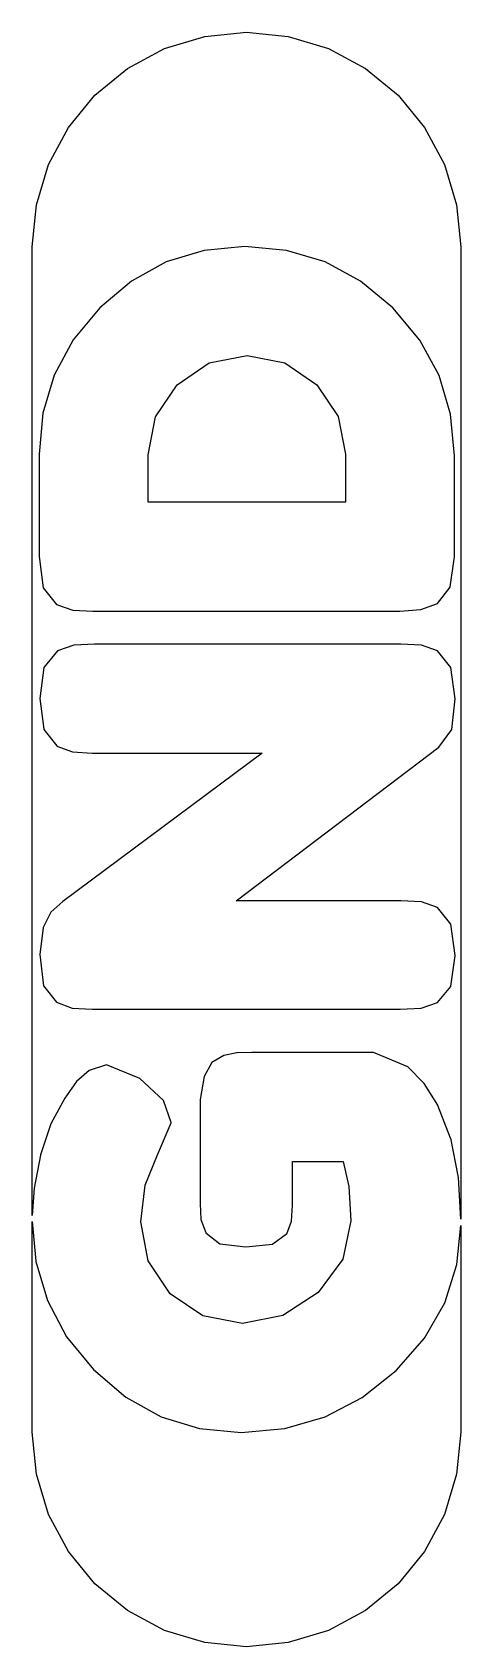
# Model space of a CAD drawing. Header units: metres. Extents: x 89 to 153, y -105 to 4.
# Drawn here: x 139.23 to 140.77, y -94.42 to -88.58 of the extents above; entities that cross this region are included whole.
import ezdxf

# ---------------------------------------------------------------- set-up
doc = ezdxf.new("R2010")
doc.units = ezdxf.units.M

msp = doc.modelspace()

# ---------------------------------------------------------------- linework, layer by layer
for points in [[(139.2256, -92.8584), (139.2256, -89.3593), (139.2405, -89.2082), (139.2846, -89.0629), (139.3561, -88.9291), (139.4524, -88.8117), (139.5698, -88.7154), (139.7037, -88.6439), (139.8489, -88.5998), (140, -88.5849), (140.1511, -88.5998), (140.2963, -88.6439), (140.4302, -88.7154), (140.5476, -88.8117), (140.6439, -88.9291), (140.7154, -89.0629), (140.7595, -89.2082), (140.7744, -89.3593), (140.7744, -92.8706), (140.7659, -92.7206), (140.7659, -92.7206), (140.7659, -92.7206), (140.7659, -92.7206), (140.7659, -92.7206), (140.7659, -92.7206), (140.7659, -92.7206), (140.7659, -92.7206), (140.738, -92.5789), (140.738, -92.5789), (140.738, -92.5789), (140.738, -92.5789), (140.738, -92.5789), (140.738, -92.5789), (140.738, -92.5789), (140.738, -92.5789), (140.738, -92.5789), (140.738, -92.5789), (140.738, -92.5789), (140.738, -92.5789), (140.738, -92.5789), (140.7379, -92.5789), (140.6915, -92.4601), (140.6914, -92.4601), (140.6914, -92.4601), (140.6914, -92.4601), (140.6914, -92.4601), (140.6914, -92.4601), (140.6914, -92.4601), (140.6914, -92.4601), (140.6914, -92.4601), (140.6914, -92.4601), (140.6914, -92.4601), (140.6914, -92.46), (140.6914, -92.46), (140.6914, -92.46), (140.6418, -92.3812), (140.6418, -92.3812), (140.6418, -92.3812), (140.6418, -92.3812), (140.6418, -92.3812), (140.6418, -92.3811), (140.6418, -92.3811), (140.6418, -92.3811), (140.6417, -92.3811), (140.6417, -92.3811), (140.6417, -92.3811), (140.6417, -92.3811), (140.6417, -92.3811), (140.6417, -92.3811), (140.583, -92.3205), (140.583, -92.3205), (140.583, -92.3205), (140.583, -92.3204), (140.583, -92.3204), (140.5829, -92.3204), (140.5829, -92.3204), (140.5829, -92.3204), (140.5829, -92.3204), (140.5829, -92.3204), (140.5829, -92.3204), (140.5829, -92.3204), (140.5829, -92.3204), (140.5829, -92.3204), (140.5829, -92.3204), (140.5829, -92.3204), (140.5829, -92.3204), (140.5829, -92.3204), (140.5829, -92.3204), (140.5829, -92.3204), (140.5828, -92.3204), (140.5828, -92.3204), (140.5828, -92.3204), (140.5828, -92.3204), (140.5828, -92.3204), (140.5828, -92.3204), (140.4594, -92.2689), (140.4594, -92.2688), (140.4594, -92.2688), (140.4594, -92.2688), (140.4594, -92.2688), (140.4594, -92.2688), (140.4594, -92.2688), (140.4594, -92.2688), (140.4594, -92.2688), (140.4593, -92.2688), (140.4593, -92.2688), (140.4593, -92.2688), (140.4593, -92.2688), (140.4593, -92.2688), (140.4593, -92.2688), (140.4593, -92.2688), (140.4593, -92.2688), (140.4593, -92.2688), (140.4593, -92.2688), (140.4593, -92.2688), (140.4593, -92.2688), (140.4593, -92.2688), (140.4593, -92.2688), (140.4592, -92.2688), (140.4592, -92.2688), (140.4592, -92.2688), (140.0193, -92.2688), (140.0193, -92.2688), (140.0193, -92.2688), (140.0193, -92.2688), (140.0193, -92.2688), (140.0193, -92.2688), (140.0193, -92.2688), (139.9657, -92.2699), (139.9656, -92.2699), (139.9656, -92.2699), (139.9656, -92.2699), (139.9656, -92.2699), (139.9656, -92.2699), (139.9656, -92.2699), (139.9656, -92.2699), (139.9656, -92.2699), (139.9656, -92.2699), (139.9656, -92.2699), (139.9656, -92.2699), (139.9656, -92.2699), (139.9656, -92.2699), (139.9184, -92.2796), (139.9183, -92.2796), (139.9183, -92.2796), (139.9183, -92.2796), (139.9183, -92.2796), (139.9183, -92.2796), (139.9183, -92.2796), (139.9183, -92.2796), (139.9183, -92.2796), (139.9183, -92.2796), (139.9183, -92.2796), (139.9183, -92.2796), (139.9182, -92.2796), (139.9182, -92.2796), (139.9182, -92.2796), (139.9182, -92.2796), (139.9182, -92.2796), (139.9182, -92.2796), (139.9182, -92.2796), (139.9182, -92.2796), (139.8753, -92.3054), (139.8753, -92.3054), (139.8753, -92.3054), (139.8753, -92.3054), (139.8753, -92.3054), (139.8752, -92.3054), (139.8752, -92.3054), (139.8752, -92.3054), (139.8752, -92.3054), (139.8752, -92.3054), (139.8752, -92.3054), (139.8752, -92.3054), (139.8752, -92.3054), (139.8752, -92.3054), (139.8752, -92.3054), (139.8752, -92.3054), (139.8752, -92.3054), (139.8752, -92.3055), (139.8752, -92.3055), (139.8752, -92.3055), (139.8752, -92.3055), (139.8751, -92.3055), (139.8751, -92.3055), (139.8751, -92.3055), (139.8751, -92.3055), (139.8751, -92.3055), (139.8751, -92.3055), (139.8751, -92.3055), (139.8751, -92.3055), (139.8751, -92.3055), (139.8751, -92.3055), (139.8751, -92.3056), (139.8472, -92.356), (139.8472, -92.356), (139.8472, -92.356), (139.8472, -92.356), (139.8472, -92.356), (139.8472, -92.356), (139.8472, -92.356), (139.8472, -92.356), (139.8472, -92.356), (139.8472, -92.3561), (139.8472, -92.3561), (139.8472, -92.3561), (139.8472, -92.3561), (139.8472, -92.3561), (139.8472, -92.3561), (139.8472, -92.3561), (139.8472, -92.3561), (139.8471, -92.3561), (139.8471, -92.3561), (139.8471, -92.3561), (139.8321, -92.4388), (139.8321, -92.4388), (139.8321, -92.4388), (139.8321, -92.4388), (139.8321, -92.4388), (139.8321, -92.4388), (139.8321, -92.4388), (139.8321, -92.4388), (139.8321, -92.4388), (139.8321, -92.4388), (139.8321, -92.4388), (139.8321, -92.4388), (139.8321, -92.4388), (139.8321, -92.4388), (139.8321, -92.8144), (139.8321, -92.8144), (139.8321, -92.8144), (139.8321, -92.8144), (139.8321, -92.8144), (139.8321, -92.8144), (139.8321, -92.8144), (139.8321, -92.8144), (139.8353, -92.8723), (139.8353, -92.8724), (139.8353, -92.8724), (139.8353, -92.8724), (139.8353, -92.8724), (139.8353, -92.8724), (139.8353, -92.8724), (139.8353, -92.8724), (139.8353, -92.8724), (139.8353, -92.8724), (139.8353, -92.8724), (139.8353, -92.8724), (139.8354, -92.8724), (139.8354, -92.8724), (139.8354, -92.8725), (139.8354, -92.8725), (139.8354, -92.8725), (139.8354, -92.8725), (139.8354, -92.8725), (139.8354, -92.8725), (139.8525, -92.9197), (139.8525, -92.9197), (139.8525, -92.9197), (139.8525, -92.9197), (139.8525, -92.9197), (139.8525, -92.9197), (139.8526, -92.9197), (139.8526, -92.9197), (139.8526, -92.9198), (139.8526, -92.9198), (139.8526, -92.9198), (139.8526, -92.9198), (139.8526, -92.9198), (139.8526, -92.9198), (139.8526, -92.9198), (139.8526, -92.9198), (139.8526, -92.9198), (139.8526, -92.9198), (139.8526, -92.9198), (139.8526, -92.9198), (139.8526, -92.9198), (139.8526, -92.9198), (139.8526, -92.9198), (139.8526, -92.9198), (139.8526, -92.9199), (139.8526, -92.9199), (139.8526, -92.9199), (139.8526, -92.9199), (139.8526, -92.9199), (139.8527, -92.9199), (139.8527, -92.9199), (139.8527, -92.9199), (139.8527, -92.9199), (139.8527, -92.9199), (139.8527, -92.9199), (139.8527, -92.9199), (139.8527, -92.9199), (139.8527, -92.9199), (139.9031, -92.9596), (139.9031, -92.9596), (139.9031, -92.9596), (139.9031, -92.9596), (139.9031, -92.9596), (139.9032, -92.9596), (139.9032, -92.9596), (139.9032, -92.9596), (139.9032, -92.9597), (139.9032, -92.9597), (139.9032, -92.9597), (139.9032, -92.9597), (139.9032, -92.9597), (139.9032, -92.9597), (139.9032, -92.9597), (139.9032, -92.9597), (139.9032, -92.9597), (139.9032, -92.9597), (139.9032, -92.9597), (139.9032, -92.9597), (139.9033, -92.9597), (139.9033, -92.9597), (139.9033, -92.9597), (139.9033, -92.9597), (139.9033, -92.9597), (139.9033, -92.9597), (139.9033, -92.9597), (139.9033, -92.9597), (139.9033, -92.9597), (139.9033, -92.9597), (139.9033, -92.9597), (139.9033, -92.9597), (139.9033, -92.9597), (139.9033, -92.9597), (139.9033, -92.9597), (139.9034, -92.9597), (139.9034, -92.9597), (139.9034, -92.9597), (139.9978, -92.9715), (139.9978, -92.9715), (139.9978, -92.9715), (139.9978, -92.9715), (139.9978, -92.9715), (139.9978, -92.9715), (139.9979, -92.9715), (139.9979, -92.9715), (139.9979, -92.9715), (139.9979, -92.9715), (139.9979, -92.9715), (139.9979, -92.9715), (139.9979, -92.9715), (139.9979, -92.9715), (140.0945, -92.9608), (140.0945, -92.9608), (140.0945, -92.9608), (140.0945, -92.9608), (140.0945, -92.9608), (140.0945, -92.9608), (140.0945, -92.9608), (140.0945, -92.9608), (140.0945, -92.9608), (140.0946, -92.9608), (140.0946, -92.9608), (140.0946, -92.9608), (140.0946, -92.9608), (140.0946, -92.9608), (140.0946, -92.9608), (140.0946, -92.9608), (140.0946, -92.9608), (140.0946, -92.9608), (140.0946, -92.9608), (140.0946, -92.9608), (140.0946, -92.9608), (140.0946, -92.9607), (140.0946, -92.9607), (140.0947, -92.9607), (140.0947, -92.9607), (140.0947, -92.9607), (140.0947, -92.9607), (140.0947, -92.9607), (140.0947, -92.9607), (140.0947, -92.9607), (140.0947, -92.9607), (140.0947, -92.9607), (140.1451, -92.9242), (140.1452, -92.9242), (140.1452, -92.9242), (140.1452, -92.9242), (140.1452, -92.9242), (140.1452, -92.9242), (140.1452, -92.9242), (140.1452, -92.9242), (140.1452, -92.9242), (140.1452, -92.9242), (140.1452, -92.9242), (140.1452, -92.9242), (140.1452, -92.9242), (140.1452, -92.9242), (140.1452, -92.9242), (140.1452, -92.9241), (140.1452, -92.9241), (140.1452, -92.9241), (140.1452, -92.9241), (140.1452, -92.9241), (140.1453, -92.9241), (140.1453, -92.9241), (140.1453, -92.9241), (140.1453, -92.9241), (140.1453, -92.9241), (140.1453, -92.9241), (140.1453, -92.9241), (140.1453, -92.9241), (140.1453, -92.9241), (140.1453, -92.9241), (140.1453, -92.924), (140.1453, -92.924), (140.1453, -92.924), (140.1453, -92.924), (140.1453, -92.924), (140.1453, -92.924), (140.1453, -92.924), (140.1453, -92.924), (140.1625, -92.8789), (140.1625, -92.8789), (140.1625, -92.8789), (140.1625, -92.8789), (140.1625, -92.8789), (140.1625, -92.8789), (140.1625, -92.8789), (140.1625, -92.8789), (140.1625, -92.8789), (140.1625, -92.8789), (140.1625, -92.8789), (140.1625, -92.8788), (140.1625, -92.8788), (140.1625, -92.8788), (140.1625, -92.8788), (140.1625, -92.8788), (140.1625, -92.8788), (140.1625, -92.8788), (140.1625, -92.8788), (140.1625, -92.8788), (140.1657, -92.8208), (140.1657, -92.8208), (140.1657, -92.8208), (140.1657, -92.8208), (140.1657, -92.8208), (140.1657, -92.8208), (140.1657, -92.8208), (140.1657, -92.8208), (140.1657, -92.6625), (140.3494, -92.6625), (140.3702, -92.7533), (140.3772, -92.8766), (140.3477, -93.0153), (140.2593, -93.1359), (140.1318, -93.2195), (139.985, -93.2473), (139.8427, -93.2206), (139.7246, -93.1402), (139.6451, -93.0218), (139.6185, -92.8809), (139.6335, -92.7485), (139.6786, -92.6386), (139.7279, -92.5227), (139.7279, -92.5227), (139.7279, -92.5227), (139.7279, -92.5227), (139.7279, -92.5227), (139.7279, -92.5227), (139.7279, -92.5227), (139.7279, -92.5227), (139.7279, -92.5227), (139.728, -92.5227), (139.728, -92.5227), (139.728, -92.5227), (139.728, -92.5226), (139.728, -92.5226), (139.728, -92.5226), (139.728, -92.5226), (139.728, -92.5226), (139.728, -92.5226), (139.728, -92.5226), (139.728, -92.5226), (139.728, -92.5226), (139.728, -92.5226), (139.728, -92.5226), (139.728, -92.5226), (139.728, -92.5225), (139.728, -92.5225), (139.728, -92.5225), (139.728, -92.5225), (139.728, -92.5225), (139.728, -92.5225), (139.728, -92.5225), (139.728, -92.5225), (139.728, -92.5225), (139.728, -92.5225), (139.728, -92.5225), (139.728, -92.5225), (139.728, -92.5225), (139.728, -92.5225), (139.728, -92.5224), (139.728, -92.5224), (139.728, -92.5224), (139.728, -92.5224), (139.728, -92.5224), (139.728, -92.5224), (139.7279, -92.5224), (139.7279, -92.5224), (139.7279, -92.5224), (139.7279, -92.5224), (139.7279, -92.5224), (139.7279, -92.5224), (139.6995, -92.443), (139.6995, -92.443), (139.6995, -92.443), (139.6995, -92.4429), (139.6995, -92.4429), (139.6995, -92.4429), (139.6995, -92.4429), (139.6995, -92.4429), (139.6995, -92.4429), (139.6995, -92.4429), (139.6995, -92.4429), (139.6995, -92.4429), (139.6995, -92.4429), (139.6995, -92.4429), (139.6995, -92.4429), (139.6995, -92.4429), (139.6995, -92.4429), (139.6994, -92.4428), (139.6994, -92.4428), (139.6994, -92.4428), (139.6994, -92.4428), (139.6994, -92.4428), (139.6994, -92.4428), (139.6994, -92.4428), (139.6994, -92.4428), (139.6994, -92.4428), (139.6994, -92.4428), (139.6994, -92.4428), (139.6994, -92.4428), (139.6994, -92.4428), (139.6994, -92.4428), (139.6994, -92.4428), (139.6141, -92.3634), (139.6141, -92.3634), (139.6141, -92.3634), (139.6141, -92.3634), (139.6141, -92.3634), (139.614, -92.3633), (139.614, -92.3633), (139.614, -92.3633), (139.614, -92.3633), (139.614, -92.3633), (139.614, -92.3633), (139.614, -92.3633), (139.614, -92.3633), (139.614, -92.3633), (139.614, -92.3633), (139.614, -92.3633), (139.614, -92.3633), (139.614, -92.3633), (139.614, -92.3633), (139.614, -92.3633), (139.614, -92.3633), (139.6139, -92.3633), (139.6139, -92.3633), (139.6139, -92.3633), (139.6139, -92.3633), (139.6139, -92.3633), (139.4938, -92.3139), (139.4937, -92.3139), (139.4937, -92.3139), (139.4937, -92.3139), (139.4937, -92.3139), (139.4937, -92.3139), (139.4937, -92.3139), (139.4937, -92.3139), (139.4937, -92.3139), (139.4937, -92.3139), (139.4937, -92.3139), (139.4937, -92.3139), (139.4937, -92.3139), (139.4937, -92.3139), (139.4936, -92.3139), (139.4936, -92.3139), (139.4936, -92.3139), (139.4936, -92.3139), (139.4936, -92.3139), (139.4936, -92.3139), (139.4936, -92.3139), (139.4936, -92.3139), (139.4936, -92.3139), (139.4936, -92.3139), (139.4936, -92.3139), (139.4936, -92.3139), (139.4935, -92.3139), (139.4935, -92.3139), (139.4935, -92.3139), (139.4935, -92.3139), (139.4935, -92.3139), (139.4935, -92.3139), (139.4935, -92.3139), (139.4935, -92.3139), (139.4935, -92.3139), (139.4935, -92.3139), (139.4935, -92.3139), (139.4935, -92.3139), (139.4934, -92.3139), (139.4934, -92.3139), (139.4934, -92.3139), (139.4934, -92.3139), (139.4934, -92.3139), (139.4934, -92.3139), (139.4312, -92.3343), (139.4312, -92.3343), (139.4312, -92.3343), (139.4312, -92.3343), (139.4312, -92.3343), (139.4311, -92.3343), (139.4311, -92.3343), (139.4311, -92.3343), (139.4311, -92.3343), (139.4311, -92.3343), (139.4311, -92.3343), (139.4311, -92.3343), (139.4311, -92.3343), (139.4311, -92.3343), (139.4311, -92.3343), (139.4311, -92.3343), (139.4311, -92.3343), (139.431, -92.3343), (139.431, -92.3344), (139.431, -92.3344), (139.431, -92.3344), (139.431, -92.3344), (139.431, -92.3344), (139.431, -92.3344), (139.431, -92.3344), (139.431, -92.3344), (139.3859, -92.3741), (139.3859, -92.3741), (139.3859, -92.3741), (139.3859, -92.3741), (139.3859, -92.3741), (139.3859, -92.3741), (139.3859, -92.3741), (139.3859, -92.3741), (139.3859, -92.3741), (139.3859, -92.3742), (139.3859, -92.3742), (139.3859, -92.3742), (139.3859, -92.3742), (139.3859, -92.3742), (139.3429, -92.4343), (139.3429, -92.4343), (139.3429, -92.4343), (139.3429, -92.4343), (139.3429, -92.4343), (139.3429, -92.4343), (139.3429, -92.4343), (139.3429, -92.4343), (139.2933, -92.5263), (139.2933, -92.5263), (139.2933, -92.5263), (139.2933, -92.5263), (139.2933, -92.5263), (139.2933, -92.5263), (139.2933, -92.5264), (139.2933, -92.5264), (139.2933, -92.5264), (139.2933, -92.5264), (139.2933, -92.5264), (139.2933, -92.5264), (139.2933, -92.5264), (139.2932, -92.5264), (139.256, -92.6393), (139.256, -92.6393), (139.256, -92.6393), (139.256, -92.6394), (139.256, -92.6394), (139.256, -92.6394), (139.256, -92.6394), (139.2559, -92.6394), (139.2326, -92.7588), (139.2326, -92.7588), (139.2326, -92.7588), (139.2326, -92.7588), (139.2326, -92.7588), (139.2326, -92.7588), (139.2326, -92.7588), (139.2326, -92.7588), (139.2256, -92.8584)], [(139.2506, -90.1083), (139.2506, -90.1083), (139.2506, -90.1083), (139.2506, -90.1083), (139.2506, -90.1084), (139.2506, -90.1084), (139.2506, -90.1084), (139.2506, -90.4775), (139.2506, -90.4775), (139.2506, -90.4775), (139.2506, -90.4775), (139.2506, -90.4775), (139.2506, -90.4775), (139.2506, -90.4775), (139.2506, -90.4775), (139.2645, -90.5913), (139.2645, -90.5913), (139.2645, -90.5913), (139.2645, -90.5913), (139.2645, -90.5913), (139.2645, -90.5913), (139.2645, -90.5913), (139.2645, -90.5913), (139.2645, -90.5913), (139.2645, -90.5913), (139.2645, -90.5913), (139.2645, -90.5913), (139.2645, -90.5914), (139.2645, -90.5914), (139.2645, -90.5914), (139.2646, -90.5914), (139.2646, -90.5914), (139.2646, -90.5914), (139.2646, -90.5914), (139.2646, -90.5914), (139.2646, -90.5914), (139.2646, -90.5914), (139.2646, -90.5914), (139.2646, -90.5914), (139.2646, -90.5914), (139.2646, -90.5914), (139.2646, -90.5914), (139.2646, -90.5915), (139.2646, -90.5915), (139.2646, -90.5915), (139.2646, -90.5915), (139.2646, -90.5915), (139.2646, -90.5915), (139.2646, -90.5915), (139.2646, -90.5915), (139.2646, -90.5915), (139.2646, -90.5915), (139.2646, -90.5915), (139.3129, -90.6516), (139.3129, -90.6516), (139.3129, -90.6516), (139.3129, -90.6516), (139.3129, -90.6516), (139.3129, -90.6516), (139.3129, -90.6516), (139.3129, -90.6516), (139.313, -90.6516), (139.313, -90.6517), (139.313, -90.6517), (139.313, -90.6517), (139.313, -90.6517), (139.313, -90.6517), (139.313, -90.6517), (139.313, -90.6517), (139.313, -90.6517), (139.313, -90.6517), (139.313, -90.6517), (139.313, -90.6517), (139.313, -90.6517), (139.313, -90.6517), (139.313, -90.6517), (139.313, -90.6517), (139.3131, -90.6517), (139.3131, -90.6517), (139.3131, -90.6517), (139.3131, -90.6517), (139.3131, -90.6517), (139.3131, -90.6517), (139.3131, -90.6517), (139.3131, -90.6517), (139.3131, -90.6517), (139.3131, -90.6518), (139.3131, -90.6518), (139.3131, -90.6518), (139.3131, -90.6518), (139.3131, -90.6518), (139.3722, -90.6721), (139.3722, -90.6722), (139.3722, -90.6722), (139.3722, -90.6722), (139.3722, -90.6722), (139.3722, -90.6722), (139.3722, -90.6722), (139.3722, -90.6722), (139.3722, -90.6722), (139.3722, -90.6722), (139.3722, -90.6722), (139.3722, -90.6722), (139.3722, -90.6722), (139.3722, -90.6722), (139.3723, -90.6722), (139.3723, -90.6722), (139.3723, -90.6722), (139.3723, -90.6722), (139.3723, -90.6722), (139.3723, -90.6722), (139.4442, -90.6754), (139.4442, -90.6754), (139.4442, -90.6754), (139.4442, -90.6754), (139.4442, -90.6754), (139.4442, -90.6754), (139.4442, -90.6754), (140.5536, -90.6754), (140.5537, -90.6754), (140.5537, -90.6754), (140.5537, -90.6754), (140.5537, -90.6754), (140.5537, -90.6754), (140.5537, -90.6754), (140.5537, -90.6754), (140.6299, -90.67), (140.6299, -90.67), (140.6299, -90.67), (140.6299, -90.67), (140.6299, -90.67), (140.6299, -90.67), (140.6299, -90.67), (140.6299, -90.67), (140.6299, -90.67), (140.6299, -90.67), (140.6299, -90.67), (140.6299, -90.67), (140.63, -90.67), (140.63, -90.67), (140.63, -90.67), (140.63, -90.67), (140.63, -90.67), (140.63, -90.67), (140.63, -90.67), (140.63, -90.67), (140.6901, -90.6475), (140.6901, -90.6475), (140.6901, -90.6475), (140.6901, -90.6475), (140.6901, -90.6475), (140.6901, -90.6475), (140.6901, -90.6474), (140.6901, -90.6474), (140.6901, -90.6474), (140.6902, -90.6474), (140.6902, -90.6474), (140.6902, -90.6474), (140.6902, -90.6474), (140.6902, -90.6474), (140.6902, -90.6474), (140.6902, -90.6474), (140.6902, -90.6474), (140.6902, -90.6474), (140.6902, -90.6474), (140.6902, -90.6474), (140.6902, -90.6474), (140.6902, -90.6474), (140.6902, -90.6474), (140.6902, -90.6474), (140.6902, -90.6474), (140.6902, -90.6474), (140.6903, -90.6474), (140.6903, -90.6474), (140.6903, -90.6474), (140.6903, -90.6473), (140.6903, -90.6473), (140.6903, -90.6473), (140.6903, -90.6473), (140.6903, -90.6473), (140.6903, -90.6473), (140.6903, -90.6473), (140.6903, -90.6473), (140.6903, -90.6473), (140.7364, -90.5883), (140.7365, -90.5883), (140.7365, -90.5883), (140.7365, -90.5883), (140.7365, -90.5883), (140.7365, -90.5883), (140.7365, -90.5882), (140.7365, -90.5882), (140.7365, -90.5882), (140.7365, -90.5882), (140.7365, -90.5882), (140.7365, -90.5882), (140.7365, -90.5882), (140.7365, -90.5882), (140.7365, -90.5882), (140.7365, -90.5882), (140.7365, -90.5882), (140.7365, -90.5882), (140.7365, -90.5882), (140.7365, -90.5882), (140.7365, -90.5881), (140.7365, -90.5881), (140.7365, -90.5881), (140.7365, -90.5881), (140.7365, -90.5881), (140.7365, -90.5881), (140.7365, -90.5881), (140.7365, -90.5881), (140.7365, -90.5881), (140.7365, -90.5881), (140.7365, -90.5881), (140.7365, -90.5881), (140.7516, -90.4797), (140.7516, -90.4797), (140.7516, -90.4797), (140.7516, -90.4796), (140.7516, -90.4796), (140.7516, -90.4796), (140.7516, -90.4796), (140.7516, -90.4796), (140.7516, -90.1148), (140.7516, -90.1148), (140.7516, -90.1148), (140.7516, -90.1148), (140.7516, -90.1148), (140.7516, -90.1148), (140.7516, -90.1148), (140.7516, -90.1148), (140.7377, -89.9639), (140.7377, -89.9639), (140.7377, -89.9639), (140.7377, -89.9639), (140.7377, -89.9639), (140.7377, -89.9638), (140.7377, -89.9638), (140.7377, -89.9638), (140.7377, -89.9638), (140.7377, -89.9638), (140.7377, -89.9638), (140.7377, -89.9638), (140.7377, -89.9638), (140.7377, -89.9638), (140.696, -89.8244), (140.696, -89.8244), (140.696, -89.8244), (140.696, -89.8244), (140.696, -89.8244), (140.696, -89.8244), (140.696, -89.8244), (140.696, -89.8244), (140.696, -89.8244), (140.696, -89.8244), (140.696, -89.8244), (140.696, -89.8243), (140.696, -89.8243), (140.696, -89.8243), (140.6266, -89.6965), (140.6266, -89.6965), (140.6266, -89.6965), (140.6266, -89.6965), (140.6266, -89.6965), (140.6266, -89.6965), (140.6266, -89.6965), (140.6266, -89.6965), (140.6265, -89.6965), (140.6265, -89.6965), (140.6265, -89.6965), (140.6265, -89.6964), (140.6265, -89.6964), (140.6265, -89.6964), (140.5294, -89.5802), (140.5293, -89.5801), (140.5293, -89.5801), (140.5293, -89.5801), (140.5293, -89.5801), (140.5293, -89.5801), (140.5293, -89.5801), (140.5293, -89.5801), (140.5293, -89.5801), (140.5293, -89.5801), (140.5293, -89.5801), (140.5293, -89.5801), (140.5293, -89.5801), (140.5293, -89.5801), (140.4125, -89.4834), (140.4125, -89.4834), (140.4125, -89.4834), (140.4125, -89.4834), (140.4125, -89.4834), (140.4125, -89.4834), (140.4125, -89.4834), (140.4125, -89.4834), (140.4125, -89.4833), (140.4125, -89.4833), (140.4125, -89.4833), (140.4125, -89.4833), (140.4125, -89.4833), (140.4125, -89.4833), (140.2843, -89.4143), (140.2843, -89.4143), (140.2843, -89.4143), (140.2843, -89.4142), (140.2843, -89.4142), (140.2843, -89.4142), (140.2843, -89.4142), (140.2843, -89.4142), (140.2842, -89.4142), (140.2842, -89.4142), (140.2842, -89.4142), (140.2842, -89.4142), (140.2842, -89.4142), (140.2842, -89.4142), (140.1447, -89.3728), (140.1446, -89.3728), (140.1446, -89.3728), (140.1446, -89.3728), (140.1446, -89.3728), (140.1446, -89.3728), (140.1446, -89.3728), (140.1446, -89.3728), (140.1446, -89.3728), (140.1446, -89.3728), (140.1446, -89.3728), (140.1446, -89.3728), (140.1446, -89.3728), (140.1446, -89.3728), (139.9936, -89.3589), (139.9936, -89.3589), (139.9936, -89.3589), (139.9936, -89.3589), (139.9936, -89.3589), (139.9936, -89.3589), (139.9936, -89.3589), (139.9936, -89.3589), (139.9935, -89.3589), (139.9935, -89.3589), (139.9935, -89.3589), (139.9935, -89.3589), (139.9935, -89.3589), (139.9935, -89.3589), (139.8465, -89.3728), (139.8465, -89.3728), (139.8465, -89.3728), (139.8465, -89.3728), (139.8465, -89.3728), (139.8465, -89.3728), (139.8465, -89.3728), (139.8465, -89.3728), (139.8465, -89.3728), (139.8464, -89.3728), (139.8464, -89.3728), (139.8464, -89.3728), (139.8464, -89.3728), (139.8464, -89.3728), (139.7102, -89.4142), (139.7101, -89.4142), (139.7101, -89.4142), (139.7101, -89.4142), (139.7101, -89.4142), (139.7101, -89.4142), (139.7101, -89.4142), (139.7101, -89.4142), (139.7101, -89.4142), (139.7101, -89.4142), (139.7101, -89.4142), (139.7101, -89.4143), (139.7101, -89.4143), (139.7101, -89.4143), (139.5845, -89.4833), (139.5845, -89.4833), (139.5845, -89.4833), (139.5845, -89.4833), (139.5845, -89.4833), (139.5845, -89.4834), (139.5845, -89.4834), (139.5845, -89.4834), (139.5845, -89.4834), (139.5845, -89.4834), (139.5845, -89.4834), (139.5845, -89.4834), (139.5845, -89.4834), (139.5844, -89.4834), (139.4696, -89.5801), (139.4696, -89.5801), (139.4696, -89.5801), (139.4696, -89.5801), (139.4696, -89.5801), (139.4696, -89.5801), (139.4696, -89.5801), (139.4696, -89.5801), (139.4696, -89.5801), (139.4696, -89.5801), (139.4696, -89.5801), (139.4696, -89.5801), (139.4696, -89.5801), (139.4696, -89.5802), (139.3738, -89.696), (139.3738, -89.696), (139.3738, -89.696), (139.3738, -89.6961), (139.3738, -89.6961), (139.3738, -89.6961), (139.3738, -89.6961), (139.3738, -89.6961), (139.3738, -89.6961), (139.3738, -89.6961), (139.3738, -89.6961), (139.3738, -89.6961), (139.3738, -89.6961), (139.3738, -89.6961), (139.3054, -89.8227), (139.3053, -89.8227), (139.3053, -89.8227), (139.3053, -89.8227), (139.3053, -89.8227), (139.3053, -89.8228), (139.3053, -89.8228), (139.3053, -89.8228), (139.3053, -89.8228), (139.3053, -89.8228), (139.3053, -89.8228), (139.3053, -89.8228), (139.3053, -89.8228), (139.3053, -89.8228), (139.2643, -89.9602), (139.2643, -89.9602), (139.2643, -89.9602), (139.2643, -89.9602), (139.2643, -89.9602), (139.2643, -89.9602), (139.2643, -89.9602), (139.2643, -89.9602), (139.2643, -89.9602), (139.2643, -89.9602), (139.2643, -89.9602), (139.2643, -89.9602), (139.2643, -89.9602), (139.2643, -89.9603), (139.2506, -90.1083), (139.2506, -90.1083)], [(139.6443, -90.2817), (139.6443, -90.1106), (139.6705, -89.9734), (139.7493, -89.8577), (139.865, -89.7789), (140.0021, -89.7527), (140.139, -89.7789), (140.2539, -89.8577), (140.3319, -89.9728), (140.3579, -90.1084), (140.3579, -90.2817), (139.6443, -90.2817)], [(139.2527, -90.9903), (139.2527, -90.9903), (139.2527, -90.9903), (139.2527, -90.9903), (139.2527, -90.9903), (139.2527, -90.9903), (139.2527, -90.9903), (139.2527, -90.9903), (139.2527, -90.9903), (139.2527, -90.9903), (139.2527, -90.9904), (139.2527, -90.9904), (139.2527, -90.9904), (139.2527, -90.9904), (139.2527, -90.9904), (139.2527, -90.9904), (139.2527, -90.9904), (139.2527, -90.9904), (139.2527, -90.9904), (139.2677, -91.102), (139.2677, -91.102), (139.2677, -91.102), (139.2677, -91.102), (139.2677, -91.102), (139.2678, -91.102), (139.2678, -91.102), (139.2678, -91.102), (139.2678, -91.1021), (139.2678, -91.1021), (139.2678, -91.1021), (139.2678, -91.1021), (139.2678, -91.1021), (139.2678, -91.1021), (139.2678, -91.1021), (139.2678, -91.1021), (139.2678, -91.1021), (139.2678, -91.1021), (139.2678, -91.1021), (139.2678, -91.1021), (139.2678, -91.1022), (139.2678, -91.1022), (139.2678, -91.1022), (139.2678, -91.1022), (139.2678, -91.1022), (139.2678, -91.1022), (139.2678, -91.1022), (139.2678, -91.1022), (139.2678, -91.1022), (139.2678, -91.1022), (139.2678, -91.1022), (139.2678, -91.1022), (139.314, -91.1623), (139.314, -91.1623), (139.314, -91.1623), (139.314, -91.1623), (139.314, -91.1623), (139.314, -91.1623), (139.314, -91.1624), (139.314, -91.1624), (139.314, -91.1624), (139.314, -91.1624), (139.314, -91.1624), (139.314, -91.1624), (139.314, -91.1624), (139.314, -91.1624), (139.3141, -91.1624), (139.3141, -91.1624), (139.3141, -91.1624), (139.3141, -91.1624), (139.3141, -91.1624), (139.3141, -91.1624), (139.3141, -91.1624), (139.3141, -91.1624), (139.3141, -91.1624), (139.3141, -91.1624), (139.3141, -91.1624), (139.3141, -91.1624), (139.3141, -91.1625), (139.3141, -91.1625), (139.3141, -91.1625), (139.3141, -91.1625), (139.3142, -91.1625), (139.3142, -91.1625), (139.3142, -91.1625), (139.3142, -91.1625), (139.3142, -91.1625), (139.3142, -91.1625), (139.3142, -91.1625), (139.3142, -91.1625), (139.3711, -91.1839), (139.3711, -91.1839), (139.3711, -91.1839), (139.3711, -91.184), (139.3711, -91.184), (139.3711, -91.184), (139.3711, -91.184), (139.3711, -91.184), (139.3711, -91.184), (139.3711, -91.184), (139.3711, -91.184), (139.3712, -91.184), (139.3712, -91.184), (139.3712, -91.184), (139.3712, -91.184), (139.3712, -91.184), (139.3712, -91.184), (139.3712, -91.184), (139.3712, -91.184), (139.3712, -91.184), (139.442, -91.1883), (139.442, -91.1883), (139.442, -91.1883), (139.442, -91.1883), (139.442, -91.1883), (139.4421, -91.1883), (139.4421, -91.1883), (139.4421, -91.1883), (140.0564, -91.1883), (139.3366, -91.7238), (139.3366, -91.7239), (139.3366, -91.7239), (139.3366, -91.7239), (139.3366, -91.7239), (139.3366, -91.7239), (139.3366, -91.7239), (139.3366, -91.7239), (139.2926, -91.7625), (139.2926, -91.7625), (139.2926, -91.7625), (139.2926, -91.7625), (139.2926, -91.7625), (139.2926, -91.7625), (139.2926, -91.7625), (139.2926, -91.7625), (139.2925, -91.7625), (139.2925, -91.7626), (139.2925, -91.7626), (139.2925, -91.7626), (139.2925, -91.7626), (139.2925, -91.7626), (139.2925, -91.7626), (139.2925, -91.7626), (139.2925, -91.7626), (139.2925, -91.7626), (139.2925, -91.7626), (139.2925, -91.7626), (139.2925, -91.7626), (139.2925, -91.7626), (139.2925, -91.7626), (139.2925, -91.7626), (139.2925, -91.7626), (139.2925, -91.7627), (139.2656, -91.8174), (139.2656, -91.8174), (139.2656, -91.8174), (139.2656, -91.8174), (139.2656, -91.8174), (139.2656, -91.8174), (139.2656, -91.8174), (139.2656, -91.8174), (139.2656, -91.8174), (139.2656, -91.8175), (139.2656, -91.8175), (139.2656, -91.8175), (139.2656, -91.8175), (139.2656, -91.8175), (139.2656, -91.8175), (139.2656, -91.8175), (139.2656, -91.8175), (139.2656, -91.8175), (139.2656, -91.8175), (139.2656, -91.8175), (139.2527, -91.9152), (139.2527, -91.9152), (139.2527, -91.9152), (139.2527, -91.9152), (139.2527, -91.9152), (139.2527, -91.9152), (139.2527, -91.9152), (139.2527, -91.9152), (139.2527, -91.9152), (139.2527, -91.9152), (139.2527, -91.9152), (139.2527, -91.9152), (139.2527, -91.9153), (139.2527, -91.9153), (139.2527, -91.9153), (139.2527, -91.9153), (139.2527, -91.9153), (139.2527, -91.9153), (139.2527, -91.9153), (139.2527, -91.9153), (139.2667, -92.028), (139.2667, -92.028), (139.2667, -92.028), (139.2667, -92.028), (139.2667, -92.028), (139.2667, -92.028), (139.2667, -92.028), (139.2667, -92.028), (139.2667, -92.028), (139.2667, -92.028), (139.2667, -92.028), (139.2667, -92.028), (139.2667, -92.028), (139.2667, -92.028), (139.2667, -92.0281), (139.2667, -92.0281), (139.2667, -92.0281), (139.2667, -92.0281), (139.2667, -92.0281), (139.2667, -92.0281), (139.2667, -92.0281), (139.2667, -92.0281), (139.2667, -92.0281), (139.2667, -92.0281), (139.2667, -92.0281), (139.2667, -92.0281), (139.2667, -92.0281), (139.2667, -92.0281), (139.2667, -92.0281), (139.2667, -92.0282), (139.2667, -92.0282), (139.2667, -92.0282), (139.2668, -92.0282), (139.2668, -92.0282), (139.2668, -92.0282), (139.2668, -92.0282), (139.2668, -92.0282), (139.2668, -92.0282), (139.3129, -92.0872), (139.3129, -92.0872), (139.3129, -92.0872), (139.3129, -92.0872), (139.3129, -92.0872), (139.3129, -92.0872), (139.3129, -92.0873), (139.3129, -92.0873), (139.3129, -92.0873), (139.313, -92.0873), (139.313, -92.0873), (139.313, -92.0873), (139.313, -92.0873), (139.313, -92.0873), (139.313, -92.0873), (139.313, -92.0873), (139.313, -92.0873), (139.313, -92.0873), (139.313, -92.0873), (139.313, -92.0873), (139.313, -92.0873), (139.313, -92.0873), (139.313, -92.0873), (139.313, -92.0873), (139.313, -92.0873), (139.313, -92.0873), (139.3131, -92.0873), (139.3131, -92.0873), (139.3131, -92.0873), (139.3131, -92.0874), (139.3131, -92.0874), (139.3131, -92.0874), (139.3131, -92.0874), (139.3131, -92.0874), (139.3131, -92.0874), (139.3131, -92.0874), (139.3131, -92.0874), (139.3131, -92.0874), (139.37, -92.1088), (139.37, -92.1088), (139.37, -92.1088), (139.37, -92.1088), (139.37, -92.1088), (139.37, -92.1088), (139.37, -92.1089), (139.37, -92.1089), (139.3701, -92.1089), (139.3701, -92.1089), (139.3701, -92.1089), (139.3701, -92.1089), (139.3701, -92.1089), (139.3701, -92.1089), (139.3701, -92.1089), (139.3701, -92.1089), (139.3701, -92.1089), (139.3701, -92.1089), (139.3701, -92.1089), (139.3701, -92.1089), (139.442, -92.1132), (139.442, -92.1132), (139.442, -92.1132), (139.442, -92.1132), (139.442, -92.1132), (139.4421, -92.1132), (139.4421, -92.1132), (139.4421, -92.1132), (140.5558, -92.1132), (140.5558, -92.1132), (140.5558, -92.1132), (140.5558, -92.1132), (140.5558, -92.1132), (140.5558, -92.1132), (140.5558, -92.1132), (140.5558, -92.1132), (140.6309, -92.1089), (140.6309, -92.1089), (140.6309, -92.1089), (140.631, -92.1089), (140.631, -92.1089), (140.631, -92.1089), (140.631, -92.1089), (140.631, -92.1089), (140.631, -92.1089), (140.631, -92.1089), (140.631, -92.1089), (140.631, -92.1089), (140.631, -92.1089), (140.631, -92.1089), (140.631, -92.1089), (140.631, -92.1088), (140.631, -92.1088), (140.6311, -92.1088), (140.6311, -92.1088), (140.6311, -92.1088), (140.6901, -92.0885), (140.6901, -92.0885), (140.6901, -92.0885), (140.6901, -92.0884), (140.6901, -92.0884), (140.6901, -92.0884), (140.6901, -92.0884), (140.6901, -92.0884), (140.6901, -92.0884), (140.6901, -92.0884), (140.6901, -92.0884), (140.6901, -92.0884), (140.6902, -92.0884), (140.6902, -92.0884), (140.6902, -92.0884), (140.6902, -92.0884), (140.6902, -92.0884), (140.6902, -92.0884), (140.6902, -92.0884), (140.6902, -92.0884), (140.6902, -92.0884), (140.6902, -92.0884), (140.6902, -92.0884), (140.6902, -92.0884), (140.6902, -92.0884), (140.6902, -92.0884), (140.6902, -92.0884), (140.6903, -92.0884), (140.6903, -92.0884), (140.6903, -92.0883), (140.6903, -92.0883), (140.6903, -92.0883), (140.6903, -92.0883), (140.6903, -92.0883), (140.6903, -92.0883), (140.6903, -92.0883), (140.6903, -92.0883), (140.6903, -92.0883), (140.7386, -92.0304), (140.7386, -92.0304), (140.7386, -92.0304), (140.7386, -92.0303), (140.7386, -92.0303), (140.7386, -92.0303), (140.7386, -92.0303), (140.7386, -92.0303), (140.7386, -92.0303), (140.7386, -92.0303), (140.7386, -92.0303), (140.7386, -92.0303), (140.7386, -92.0303), (140.7386, -92.0303), (140.7386, -92.0303), (140.7386, -92.0303), (140.7386, -92.0303), (140.7386, -92.0303), (140.7387, -92.0302), (140.7387, -92.0302), (140.7387, -92.0302), (140.7387, -92.0302), (140.7387, -92.0302), (140.7387, -92.0302), (140.7387, -92.0302), (140.7387, -92.0302), (140.7387, -92.0302), (140.7387, -92.0302), (140.7387, -92.0302), (140.7387, -92.0302), (140.7387, -92.0302), (140.7387, -92.0302), (140.7387, -92.0301), (140.7387, -92.0301), (140.7387, -92.0301), (140.7387, -92.0301), (140.7387, -92.0301), (140.7387, -92.0301), (140.7537, -91.9196), (140.7537, -91.9196), (140.7537, -91.9196), (140.7537, -91.9196), (140.7537, -91.9196), (140.7537, -91.9196), (140.7537, -91.9196), (140.7537, -91.9196), (140.7537, -91.9195), (140.7537, -91.9195), (140.7537, -91.9195), (140.7537, -91.9195), (140.7537, -91.9195), (140.7537, -91.9195), (140.7537, -91.9195), (140.7537, -91.9195), (140.7537, -91.9195), (140.7537, -91.9195), (140.7537, -91.9195), (140.7537, -91.9195), (140.7387, -91.8057), (140.7387, -91.8057), (140.7387, -91.8057), (140.7387, -91.8057), (140.7387, -91.8057), (140.7387, -91.8057), (140.7387, -91.8057), (140.7387, -91.8057), (140.7387, -91.8057), (140.7387, -91.8057), (140.7387, -91.8057), (140.7387, -91.8057), (140.7387, -91.8056), (140.7387, -91.8056), (140.7387, -91.8056), (140.7387, -91.8056), (140.7387, -91.8056), (140.7387, -91.8056), (140.7387, -91.8056), (140.7387, -91.8056), (140.7387, -91.8056), (140.7386, -91.8056), (140.7386, -91.8056), (140.7386, -91.8056), (140.7386, -91.8056), (140.7386, -91.8056), (140.7386, -91.8055), (140.7386, -91.8055), (140.7386, -91.8055), (140.7386, -91.8055), (140.7386, -91.8055), (140.7386, -91.8055), (140.7386, -91.8055), (140.7386, -91.8055), (140.7386, -91.8055), (140.7386, -91.8055), (140.7386, -91.8055), (140.7386, -91.8055), (140.6903, -91.7454), (140.6903, -91.7454), (140.6903, -91.7454), (140.6903, -91.7454), (140.6903, -91.7454), (140.6903, -91.7454), (140.6903, -91.7454), (140.6903, -91.7454), (140.6903, -91.7454), (140.6903, -91.7453), (140.6903, -91.7453), (140.6902, -91.7453), (140.6902, -91.7453), (140.6902, -91.7453), (140.6902, -91.7453), (140.6902, -91.7453), (140.6902, -91.7453), (140.6902, -91.7453), (140.6902, -91.7453), (140.6902, -91.7453), (140.6902, -91.7453), (140.6902, -91.7453), (140.6902, -91.7453), (140.6902, -91.7453), (140.6902, -91.7453), (140.6902, -91.7453), (140.6902, -91.7453), (140.6901, -91.7453), (140.6901, -91.7453), (140.6901, -91.7453), (140.6901, -91.7453), (140.6901, -91.7453), (140.6901, -91.7452), (140.6901, -91.7452), (140.6901, -91.7452), (140.6901, -91.7452), (140.6901, -91.7452), (140.6901, -91.7452), (140.6321, -91.7249), (140.6321, -91.7248), (140.6321, -91.7248), (140.6321, -91.7248), (140.6321, -91.7248), (140.6321, -91.7248), (140.6321, -91.7248), (140.6321, -91.7248), (140.6321, -91.7248), (140.6321, -91.7248), (140.6321, -91.7248), (140.6321, -91.7248), (140.632, -91.7248), (140.632, -91.7248), (140.632, -91.7248), (140.632, -91.7248), (140.632, -91.7248), (140.632, -91.7248), (140.632, -91.7248), (140.632, -91.7248), (140.558, -91.7216), (140.558, -91.7216), (140.558, -91.7216), (140.558, -91.7216), (140.5579, -91.7216), (140.5579, -91.7216), (140.5579, -91.7216), (139.9629, -91.7216), (140.6956, -91.1667), (140.6956, -91.1667), (140.6956, -91.1667), (140.6956, -91.1667), (140.6956, -91.1667), (140.6956, -91.1667), (140.6956, -91.1667), (140.6956, -91.1667), (140.6956, -91.1667), (140.6956, -91.1667), (140.6956, -91.1667), (140.6956, -91.1667), (140.6957, -91.1666), (140.6957, -91.1666), (140.6957, -91.1666), (140.6957, -91.1666), (140.6957, -91.1666), (140.6957, -91.1666), (140.6957, -91.1666), (140.6957, -91.1666), (140.7418, -91.1033), (140.7418, -91.1033), (140.7418, -91.1033), (140.7418, -91.1033), (140.7418, -91.1033), (140.7418, -91.1033), (140.7418, -91.1033), (140.7418, -91.1033), (140.7419, -91.1032), (140.7419, -91.1032), (140.7419, -91.1032), (140.7419, -91.1032), (140.7419, -91.1032), (140.7419, -91.1032), (140.7419, -91.1032), (140.7419, -91.1032), (140.7419, -91.1032), (140.7419, -91.1032), (140.7419, -91.1032), (140.7419, -91.1032), (140.7419, -91.1031), (140.7419, -91.1031), (140.7419, -91.1031), (140.7419, -91.1031), (140.7419, -91.1031), (140.7419, -91.1031), (140.7419, -91.1031), (140.7419, -91.1031), (140.7419, -91.1031), (140.7419, -91.1031), (140.7419, -91.1031), (140.7419, -91.1031), (140.7537, -90.9925), (140.7537, -90.9925), (140.7537, -90.9925), (140.7537, -90.9925), (140.7537, -90.9925), (140.7537, -90.9925), (140.7537, -90.9925), (140.7537, -90.9925), (140.7537, -90.9925), (140.7537, -90.9925), (140.7537, -90.9925), (140.7537, -90.9924), (140.7537, -90.9924), (140.7537, -90.9924), (140.7387, -90.8787), (140.7387, -90.8787), (140.7387, -90.8787), (140.7387, -90.8787), (140.7387, -90.8787), (140.7387, -90.8787), (140.7387, -90.8786), (140.7387, -90.8786), (140.7387, -90.8786), (140.7387, -90.8786), (140.7387, -90.8786), (140.7387, -90.8786), (140.7387, -90.8786), (140.7387, -90.8786), (140.7387, -90.8786), (140.7387, -90.8786), (140.7387, -90.8786), (140.7387, -90.8786), (140.7387, -90.8786), (140.7387, -90.8786), (140.7387, -90.8785), (140.7386, -90.8785), (140.7386, -90.8785), (140.7386, -90.8785), (140.7386, -90.8785), (140.7386, -90.8785), (140.7386, -90.8785), (140.7386, -90.8785), (140.7386, -90.8785), (140.7386, -90.8785), (140.7386, -90.8785), (140.7386, -90.8785), (140.7386, -90.8785), (140.7386, -90.8785), (140.7386, -90.8785), (140.7386, -90.8785), (140.7386, -90.8785), (140.7386, -90.8784), (140.6903, -90.8184), (140.6903, -90.8183), (140.6903, -90.8183), (140.6903, -90.8183), (140.6903, -90.8183), (140.6903, -90.8183), (140.6903, -90.8183), (140.6903, -90.8183), (140.6903, -90.8183), (140.6903, -90.8183), (140.6903, -90.8183), (140.6902, -90.8183), (140.6902, -90.8183), (140.6902, -90.8183), (140.6902, -90.8183), (140.6902, -90.8183), (140.6902, -90.8183), (140.6902, -90.8183), (140.6902, -90.8183), (140.6902, -90.8183), (140.6902, -90.8183), (140.6902, -90.8182), (140.6902, -90.8182), (140.6902, -90.8182), (140.6902, -90.8182), (140.6902, -90.8182), (140.6902, -90.8182), (140.6901, -90.8182), (140.6901, -90.8182), (140.6901, -90.8182), (140.6901, -90.8182), (140.6901, -90.8182), (140.6901, -90.8182), (140.6901, -90.8182), (140.6901, -90.8182), (140.6901, -90.8182), (140.6901, -90.8182), (140.6901, -90.8182), (140.6321, -90.7978), (140.6321, -90.7978), (140.6321, -90.7978), (140.6321, -90.7978), (140.6321, -90.7978), (140.6321, -90.7978), (140.6321, -90.7978), (140.6321, -90.7978), (140.6321, -90.7978), (140.6321, -90.7978), (140.6321, -90.7978), (140.6321, -90.7978), (140.632, -90.7978), (140.632, -90.7978), (140.632, -90.7978), (140.632, -90.7978), (140.632, -90.7978), (140.632, -90.7978), (140.632, -90.7978), (140.632, -90.7978), (140.558, -90.7946), (140.558, -90.7946), (140.558, -90.7946), (140.558, -90.7946), (140.5579, -90.7946), (140.5579, -90.7946), (140.5579, -90.7946), (139.4506, -90.7946), (139.4506, -90.7946), (139.4506, -90.7946), (139.4506, -90.7946), (139.4506, -90.7946), (139.4506, -90.7946), (139.4506, -90.7946), (139.3766, -90.7978), (139.3766, -90.7978), (139.3766, -90.7978), (139.3766, -90.7978), (139.3766, -90.7978), (139.3766, -90.7978), (139.3765, -90.7978), (139.3765, -90.7978), (139.3765, -90.7978), (139.3765, -90.7978), (139.3765, -90.7978), (139.3765, -90.7978), (139.3765, -90.7978), (139.3765, -90.7978), (139.3765, -90.7978), (139.3765, -90.7978), (139.3765, -90.7978), (139.3765, -90.7978), (139.3765, -90.7978), (139.3764, -90.7978), (139.3174, -90.8182), (139.3174, -90.8182), (139.3174, -90.8182), (139.3174, -90.8182), (139.3174, -90.8182), (139.3174, -90.8182), (139.3174, -90.8182), (139.3174, -90.8182), (139.3174, -90.8182), (139.3174, -90.8182), (139.3174, -90.8182), (139.3174, -90.8182), (139.3174, -90.8182), (139.3174, -90.8182), (139.3173, -90.8182), (139.3173, -90.8182), (139.3173, -90.8182), (139.3173, -90.8183), (139.3173, -90.8183), (139.3173, -90.8183), (139.3173, -90.8183), (139.3173, -90.8183), (139.3173, -90.8183), (139.3173, -90.8183), (139.3173, -90.8183), (139.3173, -90.8183), (139.3173, -90.8183), (139.3173, -90.8183), (139.3173, -90.8183), (139.3172, -90.8183), (139.3172, -90.8183), (139.3172, -90.8183), (139.3172, -90.8183), (139.3172, -90.8183), (139.3172, -90.8183), (139.3172, -90.8183), (139.3172, -90.8183), (139.3172, -90.8184), (139.2679, -90.8784), (139.2678, -90.8784), (139.2678, -90.8784), (139.2678, -90.8785), (139.2678, -90.8785), (139.2678, -90.8785), (139.2678, -90.8785), (139.2678, -90.8785), (139.2678, -90.8785), (139.2678, -90.8785), (139.2678, -90.8785), (139.2678, -90.8785), (139.2678, -90.8785), (139.2678, -90.8785), (139.2678, -90.8785), (139.2678, -90.8785), (139.2678, -90.8785), (139.2678, -90.8785), (139.2678, -90.8786), (139.2678, -90.8786), (139.2678, -90.8786), (139.2678, -90.8786), (139.2678, -90.8786), (139.2678, -90.8786), (139.2678, -90.8786), (139.2678, -90.8786), (139.2678, -90.8786), (139.2678, -90.8786), (139.2678, -90.8786), (139.2678, -90.8786), (139.2678, -90.8786), (139.2678, -90.8786), (139.2678, -90.8787), (139.2677, -90.8787), (139.2677, -90.8787), (139.2677, -90.8787), (139.2677, -90.8787), (139.2677, -90.8787), (139.2527, -90.9903), (139.2527, -90.9903)], [(140.7744, -92.8936), (140.7744, -93.6407), (140.7595, -93.7918), (140.7154, -93.9371), (140.6439, -94.0709), (140.5476, -94.1883), (140.4302, -94.2846), (140.2963, -94.3561), (140.1511, -94.4002), (140, -94.4151), (139.8489, -94.4002), (139.7037, -94.3561), (139.5698, -94.2846), (139.4524, -94.1883), (139.3561, -94.0709), (139.2846, -93.9371), (139.2405, -93.7918), (139.2256, -93.6407), (139.2256, -92.8793), (139.2387, -93.0233), (139.2387, -93.0233), (139.2387, -93.0233), (139.2387, -93.0233), (139.2387, -93.0233), (139.2387, -93.0234), (139.2387, -93.0234), (139.2387, -93.0234), (139.2387, -93.0234), (139.2387, -93.0234), (139.2387, -93.0234), (139.2387, -93.0234), (139.2387, -93.0234), (139.2387, -93.0234), (139.2804, -93.1651), (139.2804, -93.1651), (139.2804, -93.1651), (139.2804, -93.1651), (139.2804, -93.1651), (139.2804, -93.1651), (139.2804, -93.1652), (139.2804, -93.1652), (139.2804, -93.1652), (139.2804, -93.1652), (139.2804, -93.1652), (139.2804, -93.1652), (139.2804, -93.1652), (139.2804, -93.1652), (139.3498, -93.2955), (139.3498, -93.2955), (139.3498, -93.2955), (139.3498, -93.2955), (139.3498, -93.2955), (139.3498, -93.2955), (139.3498, -93.2955), (139.3498, -93.2955), (139.3498, -93.2956), (139.3499, -93.2956), (139.3499, -93.2956), (139.3499, -93.2956), (139.3499, -93.2956), (139.3499, -93.2956), (139.447, -93.4145), (139.447, -93.4145), (139.447, -93.4145), (139.4471, -93.4145), (139.4471, -93.4145), (139.4471, -93.4145), (139.4471, -93.4145), (139.4471, -93.4145), (139.4471, -93.4145), (139.4471, -93.4145), (139.4471, -93.4145), (139.4471, -93.4145), (139.4471, -93.4145), (139.4471, -93.4145), (139.5637, -93.5136), (139.5637, -93.5136), (139.5637, -93.5136), (139.5637, -93.5136), (139.5637, -93.5136), (139.5637, -93.5136), (139.5638, -93.5136), (139.5638, -93.5136), (139.5638, -93.5136), (139.5638, -93.5136), (139.5638, -93.5136), (139.5638, -93.5136), (139.5638, -93.5136), (139.5638, -93.5136), (139.6915, -93.5844), (139.6916, -93.5844), (139.6916, -93.5844), (139.6916, -93.5844), (139.6916, -93.5844), (139.6916, -93.5844), (139.6916, -93.5844), (139.6916, -93.5844), (139.6916, -93.5844), (139.6916, -93.5844), (139.6916, -93.5844), (139.6916, -93.5844), (139.6916, -93.5844), (139.6916, -93.5844), (139.8305, -93.6269), (139.8305, -93.6269), (139.8305, -93.6269), (139.8306, -93.6269), (139.8306, -93.6269), (139.8306, -93.6269), (139.8306, -93.6269), (139.8306, -93.6269), (139.8306, -93.6269), (139.8306, -93.6269), (139.8306, -93.6269), (139.8306, -93.6269), (139.8306, -93.6269), (139.8306, -93.6269), (139.9806, -93.6411), (139.9807, -93.6411), (139.9807, -93.6411), (139.9807, -93.6411), (139.9807, -93.6411), (139.9807, -93.6411), (139.9807, -93.6411), (139.9807, -93.6411), (139.9807, -93.6411), (139.9807, -93.6411), (139.9807, -93.6411), (139.9807, -93.6411), (139.9807, -93.6411), (139.9807, -93.6411), (140.1381, -93.6271), (140.1381, -93.6271), (140.1381, -93.6271), (140.1381, -93.6271), (140.1381, -93.6271), (140.1381, -93.6271), (140.1381, -93.6271), (140.1381, -93.6271), (140.1381, -93.6271), (140.1381, -93.6271), (140.1381, -93.6271), (140.1381, -93.6271), (140.1381, -93.6271), (140.1381, -93.6271), (140.2839, -93.5852), (140.2839, -93.5852), (140.2839, -93.5852), (140.284, -93.5852), (140.284, -93.5852), (140.284, -93.5852), (140.284, -93.5852), (140.284, -93.5852), (140.284, -93.5852), (140.284, -93.5852), (140.284, -93.5852), (140.284, -93.5852), (140.284, -93.5852), (140.284, -93.5852), (140.4183, -93.5155), (140.4183, -93.5155), (140.4183, -93.5155), (140.4183, -93.5155), (140.4183, -93.5155), (140.4183, -93.5154), (140.4183, -93.5154), (140.4183, -93.5154), (140.4183, -93.5154), (140.4183, -93.5154), (140.4183, -93.5154), (140.4184, -93.5154), (140.4184, -93.5154), (140.4184, -93.5154), (140.5411, -93.4178), (140.5411, -93.4178), (140.5411, -93.4178), (140.5411, -93.4178), (140.5411, -93.4178), (140.5411, -93.4178), (140.5411, -93.4177), (140.5411, -93.4177), (140.5411, -93.4177), (140.5411, -93.4177), (140.5411, -93.4177), (140.5411, -93.4177), (140.5411, -93.4177), (140.5411, -93.4177), (140.6435, -93.3008), (140.6435, -93.3007), (140.6435, -93.3007), (140.6435, -93.3007), (140.6435, -93.3007), (140.6435, -93.3007), (140.6435, -93.3007), (140.6435, -93.3007), (140.6435, -93.3007), (140.6435, -93.3007), (140.6435, -93.3007), (140.6435, -93.3007), (140.6435, -93.3007), (140.6435, -93.3007), (140.7166, -93.173), (140.7166, -93.173), (140.7166, -93.173), (140.7166, -93.173), (140.7166, -93.173), (140.7167, -93.173), (140.7167, -93.1729), (140.7167, -93.1729), (140.7167, -93.1729), (140.7167, -93.1729), (140.7167, -93.1729), (140.7167, -93.1729), (140.7167, -93.1729), (140.7167, -93.1729), (140.7605, -93.0345), (140.7605, -93.0345), (140.7605, -93.0345), (140.7605, -93.0345), (140.7605, -93.0345), (140.7605, -93.0344), (140.7605, -93.0344), (140.7605, -93.0344), (140.7606, -93.0344), (140.7606, -93.0344), (140.7606, -93.0344), (140.7606, -93.0344), (140.7606, -93.0344), (140.7606, -93.0344), (140.7744, -92.8936)]]:
    msp.add_lwpolyline(points)

doc.saveas('drawing.dxf')
